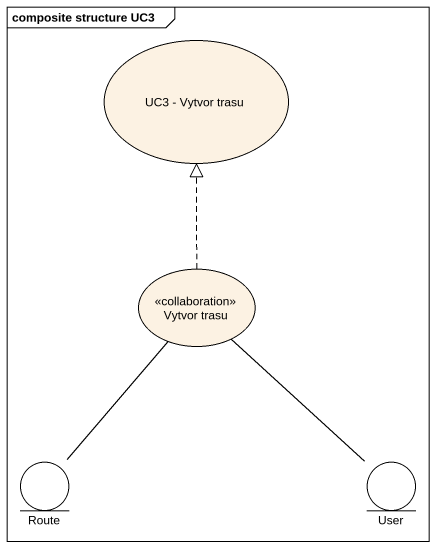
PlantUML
@startuml
mainframe composite structure UC3
usecase "UC3 - Vytvor trasu" as UC3_Vytvor_trasu
usecase "Vytvor trasu" as Vytvor_trasu <<collaboration>>
entity Route
entity User
Vytvor_trasu .up.|> UC3_Vytvor_trasu
Vytvor_trasu -- Route
Vytvor_trasu -- User
@enduml
